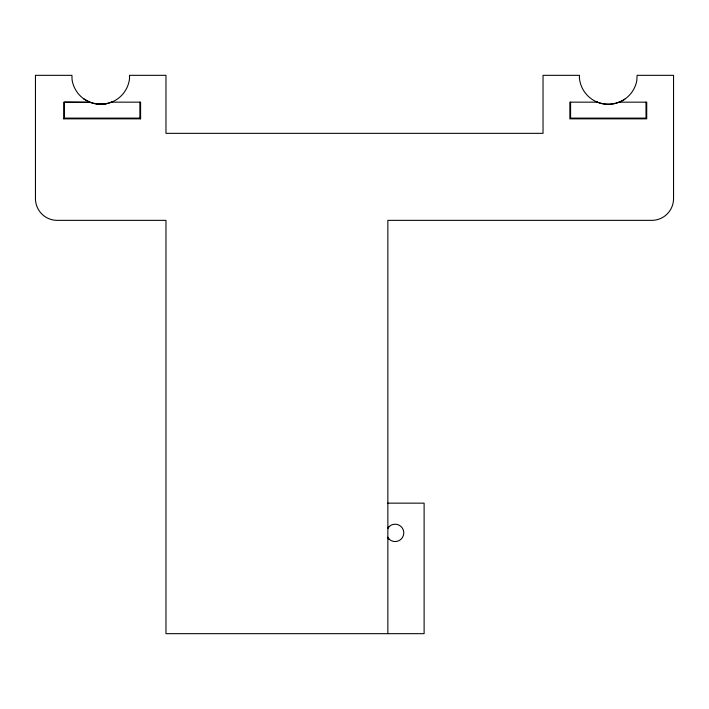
<?xml version="1.0" encoding="UTF-8"?>
<svg xmlns="http://www.w3.org/2000/svg" width="709" height="709" viewBox="0 0 709 709"><rect width="100%" height="100%" fill="white"/><g stroke="black" fill="none" stroke-linecap="round" stroke-linejoin="round"><path stroke-width="1.06" d="M388.957 526.725L387.575 528.524A8.703 8.703 0 0 1 400.7 526.211A8.703 8.703 0 0 1 400.7 539.54A8.703 8.703 0 0 1 387.575 537.227L388.957 539.035M89.866 102.158L63.73 102.158L63.73 118.837L64.457 118.111L139.868 118.111L140.595 118.837L140.595 102.158L111.375 102.158M624.842 99.154C616.351 104.835 605.247 105.765 595.932 101.573M64.457 118.111L64.457 102.158L90.335 102.415L97.7 104.179L105.269 103.975L112.527 101.821M597.776 102.158L569.859 102.158L569.859 118.837L646.723 118.837L646.723 102.158L619.01 102.158M96.849 103.975L105.269 103.975M63.73 118.837L140.595 118.837M387.69 503.151L424.115 503.151L424.115 633.669L165.968 633.669L165.968 220.357L57.207 220.357A21.757 21.757 0 0 1 35.45 198.6L35.45 75.331L71.946 75.331L72.07 79.887A29.007 29.007 0 0 0 129.561 78.344L129.481 75.331L165.968 75.331L165.968 133.336L543.032 133.336L543.032 75.331L579.501 75.331L579.386 77.751A29.007 29.007 0 0 0 636.833 80.471L637.081 75.331L673.55 75.331L673.55 198.6A21.757 21.757 0 0 1 651.793 220.357L387.858 220.357L387.858 633.669M83.68 98.808L90.335 102.415M645.996 102.158L645.996 118.111L570.585 118.111L570.585 102.158M139.868 102.158L139.868 118.111"/></g></svg>
